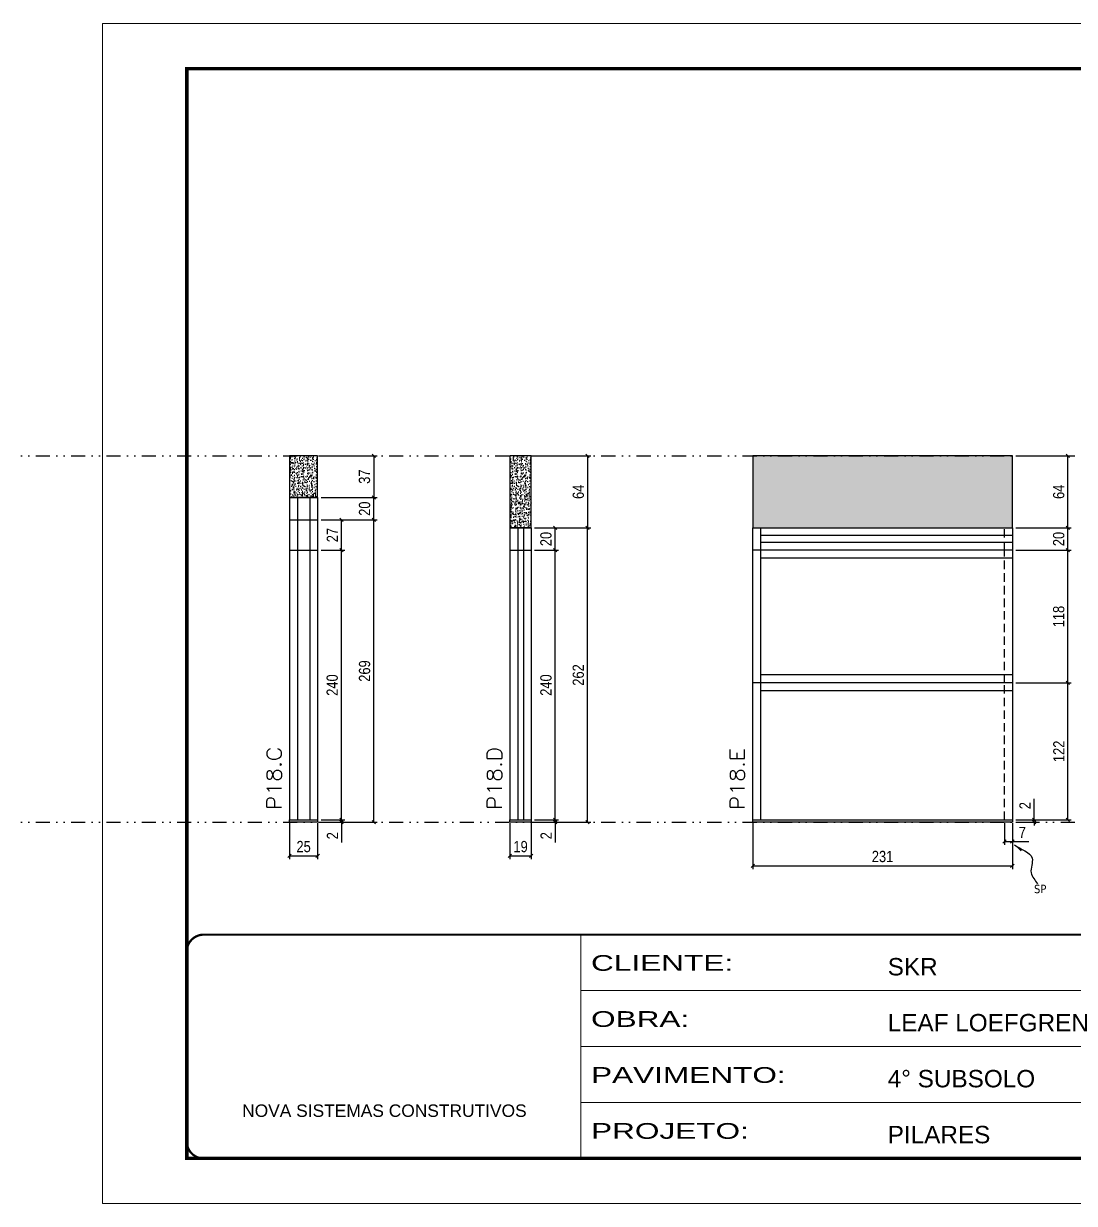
# Model space of a CAD drawing. Header units: millimetres. Extents: x 13777 to 27878, y -21631 to 6985.
# Drawn here: x 17540 to 18475, y -2105 to -1055 of the extents above; entities that cross this region are included whole.
import ezdxf

# ---------------------------------------------------------------- set-up
doc = ezdxf.new("R2010")
doc.units = ezdxf.units.MM
for name, pattern in [('CONTINUO', [0]), ('DASHED', [0.75, 0.5, -0.25]), ('DIVIDE2', [0.625, 0.25, -0.125, 0, -0.125, 0, -0.125]), ('HIDDEN', [0.375, 0.25, -0.125])]:
    doc.linetypes.add(name, pattern=pattern)
for name, color, linetype in [('COTA', 241, 'Continuous'), ('Nível', 160, 'Continuous'), ('Painéis', 200, 'Continuous'), ('SARR_2.2x7', 40, 'Continuous'), ('Sarrafo de Pressão', 42, 'HIDDEN'), ('texto', 7, 'Continuous')]:
    doc.layers.add(name, color=color, linetype=linetype)
for name, color, linetype, lineweight in [('Folhas', 255, 'Continuous', 9), ('SARRAFO DE PRESSAO', 251, 'DASHED', 9), ('Texto Seção', 7, 'Continuous', 15)]:
    doc.layers.add(name, color=color, linetype=linetype, lineweight=lineweight)
doc.styles.add('ARIAL', font='arial.ttf')
doc.styles.add('COTA TECNICA', font='techl___.ttf', dxfattribs={"height": 10})
doc.styles.add('COTA TECNICA-50', font='techl___.ttf', dxfattribs={"height": 10})
doc.styles.add('REGUA-120', font='ROMANS.shx', dxfattribs={"height": 15})
doc.styles.get("Standard").update_dxf_attribs({"font": 'arial.ttf'})
doc.styles.add('Tecnologia', font='')
doc.styles.get('Tecnologia').set_extended_font_data('Forgotten Futurist')
doc.dimstyles.new('COTA PAINEL-50', dxfattribs={"dimtxt": 10, "dimasz": 3, "dimexe": 3, "dimexo": 3, "dimgap": 3, "dimtad": 1, "dimdec": 1, "dimzin": 12, "dimdsep": 46, "dimtxsty": 'COTA TECNICA-50', "dimblk1": 'OBLIQUE', "dimblk2": 'OBLIQUE', "dimsah": 1, "dimcen": 0.9, "dimclrd": 4, "dimclre": 4, "dimclrt": 240, "dimadec": 1, "dimazin": 3, "dimtfac": 1, "dimtdec": 1, "dimtmove": 0, "dimatfit": 3, "dimfxl": 1, "dimtolj": 1, "dimtzin": 12, "dimarcsym": 0})
doc.dimstyles.new('PAINEL', dxfattribs={"dimtxt": 10, "dimasz": 3, "dimexe": 3, "dimexo": 3, "dimgap": 3, "dimtad": 1, "dimdec": 1, "dimzin": 12, "dimdsep": 46, "dimtxsty": 'COTA TECNICA', "dimblk1": 'OBLIQUE', "dimblk2": 'OBLIQUE', "dimsah": 1, "dimcen": 0.9, "dimclrd": 4, "dimclre": 4, "dimclrt": 240, "dimadec": 1, "dimazin": 3, "dimtfac": 1, "dimtdec": 1, "dimtmove": 0, "dimatfit": 3, "dimfxl": 1, "dimtolj": 1, "dimtzin": 12, "dimarcsym": 0})
doc.dimstyles.get("Standard").update_dxf_attribs({"dimtxt": 0.18, "dimasz": 0.18, "dimexe": 0.18, "dimexo": 0.0625, "dimgap": 0.09, "dimtad": 0, "dimtih": 1, "dimtoh": 1, "dimdec": 4, "dimzin": 0, "dimdsep": 46, "dimtxsty": 'Standard', "dimcen": 0.09, "dimadec": 0, "dimazin": 0, "dimtfac": 1, "dimtdec": 4, "dimtofl": 0, "dimtmove": 0, "dimatfit": 3, "dimfxl": 1, "dimtolj": 1, "dimtzin": 0, "dimarcsym": 0})

# ---------------------------------------------------------------- blocks, each defined once
blk = doc.blocks.new('9999999999')
at = {"color": 30, "linetype": 'CONTINUO'}
for p, q in [((98564.6, 34230.2), (98564.6, 34429.4)), ((98564.6, 34379.6), (99584, 34379.6)), ((98564.6, 34329.8), (99488, 34329.8)), ((99584, 34329.8), (99488, 34329.8)), ((99488, 34329.8), (99488, 34230.2)), ((98564.6, 34280), (99488, 34280))]:
    blk.add_line(p, q, dxfattribs=at)
at = {"color": 30, "linetype": 'CONTINUO', "const_width": 2}
blk.add_lwpolyline([(99584, 34230.2), (99584, 34414.4, 0.414214), (99569, 34429.4), (98229, 34429.4, 0.414214), (98214, 34414.4), (98214, 34245.2, 0.414214), (98229, 34230.2), (99584, 34230.2)], format="xyb", dxfattribs=at)
at = {"layer": 'Folhas'}
blk.add_lwpolyline([(98139, 34190.2), (99624, 34190.2), (99624, 35240.2), (98139, 35240.2)], close=True, dxfattribs=at)
at = {"layer": 'Folhas', "color": 30, "const_width": 3}
blk.add_lwpolyline([(98214, 34230.2), (99584, 34230.2), (99584, 35200.2), (98214, 35200.2)], close=True, dxfattribs=at)
at = {"color": 7, "linetype": 'Continuous', "ltscale": 5, "style": 'ARIAL'}
for s, height, p in [('SKR', 15.48, (98837.7, 34393.1)), ('LEAF LOEFGREN', 15.483, (98837.7, 34343.3)), ('4° SUBSOLO', 15.48, (98837.7, 34293.5)), ('NOVA SISTEMAS CONSTRUTIVOS', 11.059, (98263.2, 34267.2)), ('PILARES', 15.48, (98837.7, 34243.7))]:
    blk.add_text(s, height=height, dxfattribs=at).set_placement(p)
at = {"layer": 'Folhas', "color": 7, "style": 'Tecnologia', "width": 1.5}
for s, p in [('CLIENTE:', (98573.7, 34397.2)), ('OBRA:', (98573.7, 34347.3)), ('PAVIMENTO:', (98573.7, 34297.5)), ('PROJETO:', (98573.7, 34247.7))]:
    blk.add_text(s, height=14, dxfattribs=at).set_placement(p)
blk = doc.blocks.new('_Oblique')
at = {"color": 0, "linetype": 'ByBlock', "lineweight": -2}
blk.add_line((-0.5, -0.5), (0.5, 0.5), dxfattribs=at)
blk = doc.blocks.new('*D797')
at = {"layer": 'COTA', "color": 4, "lineweight": -2, "transparency": 16777216}
for p, q in [((17776.9, -1767), (17776.9, -1798.9)), ((17801.9, -1767), (17801.9, -1798.9)), ((17776.9, -1795.9), (17801.9, -1795.9))]:
    blk.add_line(p, q, dxfattribs=at)
at = {"layer": 'Defpoints', "color": 0, "transparency": 16777216}
for p in [(17776.9, -1764), (17801.9, -1764), (17801.9, -1795.9)]:
    blk.add_point(p, dxfattribs=at)
at = {"layer": 'COTA', "color": 4, "lineweight": -2, "transparency": 16777216, "xscale": 3, "yscale": 3, "zscale": 3, "rotation": 180}
blk.add_blockref('_Oblique', (17776.9, -1795.9), dxfattribs=at)
at = {"layer": 'COTA', "color": 4, "lineweight": -2, "transparency": 16777216, "xscale": 3, "yscale": 3, "zscale": 3}
blk.add_blockref('_Oblique', (17801.9, -1795.9), dxfattribs=at)
at = {"layer": 'COTA', "color": 240, "transparency": 16777216, "insert": (17789.4, -1787.8), "char_height": 10, "attachment_point": 5, "style": 'COTA TECNICA'}
blk.add_mtext('\\A1;25', dxfattribs=at)
blk = doc.blocks.new('*D798')
at = {"layer": 'COTA', "color": 4, "lineweight": -2, "transparency": 16777216}
for p, q in [((17823.1, -1764), (17823.1, -1761)), ((17804.9, -1764), (17826.1, -1764)), ((17804.9, -1766), (17826.1, -1766)), ((17823.1, -1764), (17823.1, -1766)), ((17823.1, -1766), (17823.1, -1784.1))]:
    blk.add_line(p, q, dxfattribs=at)
at = {"layer": 'Defpoints', "color": 0, "transparency": 16777216}
for p in [(17801.9, -1764), (17801.9, -1766), (17823.1, -1764)]:
    blk.add_point(p, dxfattribs=at)
at = {"layer": 'COTA', "color": 4, "lineweight": -2, "transparency": 16777216, "xscale": 3, "yscale": 3, "zscale": 3}
for p, rotation in [((17823.1, -1764), 270), ((17823.1, -1766), 90)]:
    blk.add_blockref('_Oblique', p, dxfattribs=dict(at, rotation=rotation))
at = {"layer": 'COTA', "color": 240, "transparency": 16777216, "insert": (17815.1, -1778.1), "char_height": 10, "attachment_point": 5, "rotation": 90, "style": 'COTA TECNICA-50'}
blk.add_mtext('\\A1;2', dxfattribs=at)
blk = doc.blocks.new('*D800')
at = {"layer": 'COTA', "color": 4, "linetype": 'ByBlock', "lineweight": -2, "transparency": 16777216}
for p, q in [((17804.9, -1440), (17854.8, -1440)), ((17851.8, -1440), (17851.8, -1477)), ((17804.9, -1477), (17854.8, -1477))]:
    blk.add_line(p, q, dxfattribs=at)
at = {"layer": 'Defpoints', "color": 0, "linetype": 'ByBlock', "transparency": 16777216}
for p in [(17801.9, -1440), (17801.9, -1477), (17851.8, -1477)]:
    blk.add_point(p, dxfattribs=at)
at = {"layer": 'COTA', "color": 4, "linetype": 'ByBlock', "lineweight": -2, "transparency": 16777216, "xscale": 3, "yscale": 3, "zscale": 3}
for p, rotation in [((17851.8, -1440), 90), ((17851.8, -1477), 270)]:
    blk.add_blockref('_Oblique', p, dxfattribs=dict(at, rotation=rotation))
at = {"layer": 'COTA', "color": 240, "linetype": 'ByBlock', "transparency": 16777216, "insert": (17843.6, -1458.5), "char_height": 10, "attachment_point": 5, "rotation": 90, "style": 'COTA TECNICA'}
blk.add_mtext('\\A1;37', dxfattribs=at)
blk = doc.blocks.new('*D799')
at = {"layer": 'COTA', "color": 4, "lineweight": -2, "transparency": 16777216}
for p, q in [((17804.9, -1497), (17854.8, -1497)), ((17851.8, -1766), (17851.8, -1497)), ((17804.9, -1766), (17854.8, -1766))]:
    blk.add_line(p, q, dxfattribs=at)
at = {"layer": 'Defpoints', "color": 0, "transparency": 16777216}
for p in [(17801.9, -1497), (17851.8, -1497), (17801.9, -1766)]:
    blk.add_point(p, dxfattribs=at)
at = {"layer": 'COTA', "color": 4, "lineweight": -2, "transparency": 16777216, "xscale": 3, "yscale": 3, "zscale": 3}
for p, rotation in [((17851.8, -1497), 90), ((17851.8, -1766), 270)]:
    blk.add_blockref('_Oblique', p, dxfattribs=dict(at, rotation=rotation))
at = {"layer": 'COTA', "color": 240, "transparency": 16777216, "insert": (17843.7, -1631.5), "char_height": 10, "attachment_point": 5, "rotation": 90, "style": 'COTA TECNICA-50'}
blk.add_mtext('\\A1;269', dxfattribs=at)
blk = doc.blocks.new('*D812')
at = {"layer": 'COTA', "color": 4, "lineweight": -2, "transparency": 16777216}
for p, q in [((18189.1, -1767), (18189.1, -1807.8)), ((18420.1, -1767), (18420.1, -1807.8)), ((18189.1, -1804.8), (18420.1, -1804.8))]:
    blk.add_line(p, q, dxfattribs=at)
at = {"layer": 'Defpoints', "color": 0, "transparency": 16777216}
for p in [(18189.1, -1764), (18420.1, -1764), (18420.1, -1804.8)]:
    blk.add_point(p, dxfattribs=at)
at = {"layer": 'COTA', "color": 4, "lineweight": -2, "transparency": 16777216, "xscale": 3, "yscale": 3, "zscale": 3, "rotation": 180}
blk.add_blockref('_Oblique', (18189.1, -1804.8), dxfattribs=at)
at = {"layer": 'COTA', "color": 4, "lineweight": -2, "transparency": 16777216, "xscale": 3, "yscale": 3, "zscale": 3}
blk.add_blockref('_Oblique', (18420.1, -1804.8), dxfattribs=at)
at = {"layer": 'COTA', "color": 240, "transparency": 16777216, "insert": (18304.6, -1796.6), "char_height": 10, "attachment_point": 5, "style": 'COTA TECNICA'}
blk.add_mtext('\\A1;231', dxfattribs=at)
blk = doc.blocks.new('*D813')
at = {"layer": 'COTA', "color": 4, "lineweight": -2, "transparency": 16777216}
for p, q in [((18413.1, -1767), (18413.1, -1786.3)), ((18420.1, -1769), (18420.1, -1786.3)), ((18413.1, -1783.3), (18420.1, -1783.3)), ((18420.1, -1783.3), (18434.9, -1783.3))]:
    blk.add_line(p, q, dxfattribs=at)
at = {"layer": 'Defpoints', "color": 0, "transparency": 16777216}
for p in [(18413.1, -1764), (18420.1, -1766), (18420.1, -1783.3)]:
    blk.add_point(p, dxfattribs=at)
at = {"layer": 'COTA', "color": 4, "lineweight": -2, "transparency": 16777216, "xscale": 3, "yscale": 3, "zscale": 3, "rotation": 180}
blk.add_blockref('_Oblique', (18413.1, -1783.3), dxfattribs=at)
at = {"layer": 'COTA', "color": 4, "lineweight": -2, "transparency": 16777216, "xscale": 3, "yscale": 3, "zscale": 3}
blk.add_blockref('_Oblique', (18420.1, -1783.3), dxfattribs=at)
at = {"layer": 'COTA', "color": 240, "transparency": 16777216, "insert": (18429, -1775.2), "char_height": 10, "attachment_point": 5, "style": 'COTA TECNICA-50'}
blk.add_mtext('\\A1;7', dxfattribs=at)
blk = doc.blocks.new('*D814')
at = {"layer": 'COTA', "color": 4, "lineweight": -2, "transparency": 16777216}
for p, q in [((18439.4, -1764), (18439.4, -1745.2)), ((18423.1, -1764), (18442.4, -1764)), ((18423.1, -1766), (18442.4, -1766)), ((18439.4, -1766), (18439.4, -1764)), ((18439.4, -1766), (18439.4, -1769))]:
    blk.add_line(p, q, dxfattribs=at)
at = {"layer": 'Defpoints', "color": 0, "transparency": 16777216}
for p in [(18420.1, -1764), (18420.1, -1766), (18439.4, -1766)]:
    blk.add_point(p, dxfattribs=at)
at = {"layer": 'COTA', "color": 4, "lineweight": -2, "transparency": 16777216, "xscale": 3, "yscale": 3, "zscale": 3}
for p, rotation in [((18439.4, -1764), 270), ((18439.4, -1766), 90)]:
    blk.add_blockref('_Oblique', p, dxfattribs=dict(at, rotation=rotation))
at = {"layer": 'COTA', "color": 240, "transparency": 16777216, "insert": (18431.4, -1751.3), "char_height": 10, "attachment_point": 5, "rotation": 90, "style": 'COTA TECNICA-50'}
blk.add_mtext('\\A1;2', dxfattribs=at)
blk = doc.blocks.new('*D815')
at = {"layer": 'COTA', "color": 4, "lineweight": -2, "transparency": 16777216}
for p, q in [((18423.1, -1524), (18472.5, -1524)), ((18469.5, -1642), (18469.5, -1524)), ((18423.1, -1642), (18472.5, -1642))]:
    blk.add_line(p, q, dxfattribs=at)
at = {"layer": 'Defpoints', "color": 0, "transparency": 16777216}
for p in [(18420.1, -1524), (18469.5, -1524), (18420.1, -1642)]:
    blk.add_point(p, dxfattribs=at)
at = {"layer": 'COTA', "color": 4, "lineweight": -2, "transparency": 16777216, "xscale": 3, "yscale": 3, "zscale": 3}
for p, rotation in [((18469.5, -1524), 90), ((18469.5, -1642), 270)]:
    blk.add_blockref('_Oblique', p, dxfattribs=dict(at, rotation=rotation))
at = {"layer": 'COTA', "color": 240, "transparency": 16777216, "insert": (18461.4, -1583), "char_height": 10, "attachment_point": 5, "rotation": 90, "style": 'COTA TECNICA-50'}
blk.add_mtext('\\A1;118', dxfattribs=at)
blk = doc.blocks.new('*D816')
at = {"layer": 'COTA', "color": 4, "lineweight": -2, "transparency": 16777216}
for p, q in [((18423.1, -1642), (18472.5, -1642)), ((18469.5, -1764), (18469.5, -1642)), ((18423.1, -1764), (18472.5, -1764))]:
    blk.add_line(p, q, dxfattribs=at)
at = {"layer": 'Defpoints', "color": 0, "transparency": 16777216}
for p in [(18420.1, -1642), (18469.5, -1642), (18420.1, -1764)]:
    blk.add_point(p, dxfattribs=at)
at = {"layer": 'COTA', "color": 4, "lineweight": -2, "transparency": 16777216, "xscale": 3, "yscale": 3, "zscale": 3}
for p, rotation in [((18469.5, -1642), 90), ((18469.5, -1764), 270)]:
    blk.add_blockref('_Oblique', p, dxfattribs=dict(at, rotation=rotation))
at = {"layer": 'COTA', "color": 240, "transparency": 16777216, "insert": (18461.5, -1703), "char_height": 10, "attachment_point": 5, "rotation": 90, "style": 'COTA TECNICA'}
blk.add_mtext('\\A1;122', dxfattribs=at)
blk = doc.blocks.new('*D817')
at = {"layer": 'COTA', "color": 4, "lineweight": -2, "transparency": 16777216}
for p, q in [((18423.1, -1504), (18472.5, -1504)), ((18469.5, -1524), (18469.5, -1504)), ((18423.1, -1524), (18472.5, -1524))]:
    blk.add_line(p, q, dxfattribs=at)
at = {"layer": 'Defpoints', "color": 0, "transparency": 16777216}
for p in [(18420.1, -1504), (18469.5, -1504), (18420.1, -1524)]:
    blk.add_point(p, dxfattribs=at)
at = {"layer": 'COTA', "color": 4, "lineweight": -2, "transparency": 16777216, "xscale": 3, "yscale": 3, "zscale": 3}
for p, rotation in [((18469.5, -1504), 90), ((18469.5, -1524), 270)]:
    blk.add_blockref('_Oblique', p, dxfattribs=dict(at, rotation=rotation))
at = {"layer": 'COTA', "color": 240, "transparency": 16777216, "insert": (18461.4, -1514), "char_height": 10, "attachment_point": 5, "rotation": 90, "style": 'COTA TECNICA'}
blk.add_mtext('\\A1;20', dxfattribs=at)
blk = doc.blocks.new('*D818')
at = {"layer": 'COTA', "color": 4, "lineweight": -2, "transparency": 16777216}
for p, q in [((18423.1, -1440), (18472.5, -1440)), ((18469.5, -1504), (18469.5, -1440)), ((18423.1, -1504), (18472.5, -1504))]:
    blk.add_line(p, q, dxfattribs=at)
at = {"layer": 'Defpoints', "color": 0, "transparency": 16777216}
for p in [(18420.1, -1440), (18469.5, -1440), (18420.1, -1504)]:
    blk.add_point(p, dxfattribs=at)
at = {"layer": 'COTA', "color": 4, "lineweight": -2, "transparency": 16777216, "xscale": 3, "yscale": 3, "zscale": 3}
for p, rotation in [((18469.5, -1440), 90), ((18469.5, -1504), 270)]:
    blk.add_blockref('_Oblique', p, dxfattribs=dict(at, rotation=rotation))
at = {"layer": 'COTA', "color": 240, "transparency": 16777216, "insert": (18461.4, -1472), "char_height": 10, "attachment_point": 5, "rotation": 90, "style": 'COTA TECNICA'}
blk.add_mtext('\\A1;64', dxfattribs=at)
blk = doc.blocks.new('*D884')
at = {"layer": 'COTA', "color": 4, "lineweight": -2, "transparency": 16777216}
for p, q in [((17973, -1767), (17973, -1798.9)), ((17992, -1767), (17992, -1798.9)), ((17973, -1795.9), (17992, -1795.9))]:
    blk.add_line(p, q, dxfattribs=at)
at = {"layer": 'Defpoints', "color": 0, "transparency": 16777216}
for p in [(17973, -1764), (17992, -1764), (17992, -1795.9)]:
    blk.add_point(p, dxfattribs=at)
at = {"layer": 'COTA', "color": 4, "lineweight": -2, "transparency": 16777216, "xscale": 3, "yscale": 3, "zscale": 3, "rotation": 180}
blk.add_blockref('_Oblique', (17973, -1795.9), dxfattribs=at)
at = {"layer": 'COTA', "color": 4, "lineweight": -2, "transparency": 16777216, "xscale": 3, "yscale": 3, "zscale": 3}
blk.add_blockref('_Oblique', (17992, -1795.9), dxfattribs=at)
at = {"layer": 'COTA', "color": 240, "transparency": 16777216, "insert": (17982.5, -1787.8), "char_height": 10, "attachment_point": 5, "style": 'COTA TECNICA'}
blk.add_mtext('\\A1;19', dxfattribs=at)
blk = doc.blocks.new('*D885')
at = {"layer": 'COTA', "color": 4, "lineweight": -2, "transparency": 16777216}
for p, q in [((18013.2, -1764), (18013.2, -1761)), ((17995, -1764), (18016.2, -1764)), ((17995, -1766), (18016.2, -1766)), ((18013.2, -1764), (18013.2, -1766)), ((18013.2, -1766), (18013.2, -1784.1))]:
    blk.add_line(p, q, dxfattribs=at)
at = {"layer": 'Defpoints', "color": 0, "transparency": 16777216}
for p in [(17992, -1764), (17992, -1766), (18013.2, -1764)]:
    blk.add_point(p, dxfattribs=at)
at = {"layer": 'COTA', "color": 4, "lineweight": -2, "transparency": 16777216, "xscale": 3, "yscale": 3, "zscale": 3}
for p, rotation in [((18013.2, -1764), 270), ((18013.2, -1766), 90)]:
    blk.add_blockref('_Oblique', p, dxfattribs=dict(at, rotation=rotation))
at = {"layer": 'COTA', "color": 240, "transparency": 16777216, "insert": (18005.2, -1778.1), "char_height": 10, "attachment_point": 5, "rotation": 90, "style": 'COTA TECNICA-50'}
blk.add_mtext('\\A1;2', dxfattribs=at)
blk = doc.blocks.new('*D886')
at = {"layer": 'COTA', "color": 4, "linetype": 'ByBlock', "lineweight": -2, "transparency": 16777216}
for p, q in [((17995, -1440), (18045, -1440)), ((18042, -1440), (18042, -1504)), ((17995, -1504), (18045, -1504))]:
    blk.add_line(p, q, dxfattribs=at)
at = {"layer": 'Defpoints', "color": 0, "linetype": 'ByBlock', "transparency": 16777216}
for p in [(17992, -1440), (17992, -1504), (18042, -1504)]:
    blk.add_point(p, dxfattribs=at)
at = {"layer": 'COTA', "color": 4, "linetype": 'ByBlock', "lineweight": -2, "transparency": 16777216, "xscale": 3, "yscale": 3, "zscale": 3}
for p, rotation in [((18042, -1440), 90), ((18042, -1504), 270)]:
    blk.add_blockref('_Oblique', p, dxfattribs=dict(at, rotation=rotation))
at = {"layer": 'COTA', "color": 240, "linetype": 'ByBlock', "transparency": 16777216, "insert": (18033.9, -1472), "char_height": 10, "attachment_point": 5, "rotation": 90, "style": 'COTA TECNICA'}
blk.add_mtext('\\A1;64', dxfattribs=at)
blk = doc.blocks.new('*D2043')
at = {"layer": 'COTA', "color": 4, "lineweight": -2, "transparency": 16777216}
for p, q in [((17804.9, -1524), (17826.1, -1524)), ((17823.1, -1764), (17823.1, -1524)), ((17804.9, -1764), (17826.1, -1764))]:
    blk.add_line(p, q, dxfattribs=at)
at = {"layer": 'Defpoints', "color": 0, "transparency": 16777216}
for p in [(17801.9, -1524), (17823.1, -1524), (17801.9, -1764)]:
    blk.add_point(p, dxfattribs=at)
at = {"layer": 'COTA', "color": 4, "lineweight": -2, "transparency": 16777216, "xscale": 3, "yscale": 3, "zscale": 3}
for p, rotation in [((17823.1, -1524), 90), ((17823.1, -1764), 270)]:
    blk.add_blockref('_Oblique', p, dxfattribs=dict(at, rotation=rotation))
at = {"layer": 'COTA', "color": 240, "transparency": 16777216, "insert": (17814.9, -1644), "char_height": 10, "attachment_point": 5, "rotation": 90, "style": 'COTA TECNICA'}
blk.add_mtext('\\A1;240', dxfattribs=at)
blk = doc.blocks.new('*D2044')
at = {"layer": 'COTA', "color": 4, "lineweight": -2, "transparency": 16777216}
for p, q in [((17995, -1504), (18045, -1504)), ((18042, -1766), (18042, -1504)), ((17995, -1766), (18045, -1766))]:
    blk.add_line(p, q, dxfattribs=at)
at = {"layer": 'Defpoints', "color": 0, "transparency": 16777216}
for p in [(17992, -1504), (18042, -1504), (17992, -1766)]:
    blk.add_point(p, dxfattribs=at)
at = {"layer": 'COTA', "color": 4, "lineweight": -2, "transparency": 16777216, "xscale": 3, "yscale": 3, "zscale": 3}
for p, rotation in [((18042, -1504), 90), ((18042, -1766), 270)]:
    blk.add_blockref('_Oblique', p, dxfattribs=dict(at, rotation=rotation))
at = {"layer": 'COTA', "color": 240, "transparency": 16777216, "insert": (18033.9, -1635), "char_height": 10, "attachment_point": 5, "rotation": 90, "style": 'COTA TECNICA-50'}
blk.add_mtext('\\A1;262', dxfattribs=at)
blk = doc.blocks.new('*D2045')
at = {"layer": 'COTA', "color": 4, "lineweight": -2, "transparency": 16777216}
for p, q in [((17995, -1504), (18016.2, -1504)), ((18013.2, -1524), (18013.2, -1504)), ((17995, -1524), (18016.2, -1524))]:
    blk.add_line(p, q, dxfattribs=at)
at = {"layer": 'Defpoints', "color": 0, "transparency": 16777216}
for p in [(17992, -1504), (18013.2, -1504), (17992, -1524)]:
    blk.add_point(p, dxfattribs=at)
at = {"layer": 'COTA', "color": 4, "lineweight": -2, "transparency": 16777216, "xscale": 3, "yscale": 3, "zscale": 3}
for p, rotation in [((18013.2, -1504), 90), ((18013.2, -1524), 270)]:
    blk.add_blockref('_Oblique', p, dxfattribs=dict(at, rotation=rotation))
at = {"layer": 'COTA', "color": 240, "transparency": 16777216, "insert": (18005.1, -1514), "char_height": 10, "attachment_point": 5, "rotation": 90, "style": 'COTA TECNICA'}
blk.add_mtext('\\A1;20', dxfattribs=at)
blk = doc.blocks.new('*D2046')
at = {"layer": 'COTA', "color": 4, "lineweight": -2, "transparency": 16777216}
for p, q in [((17995, -1524), (18016.2, -1524)), ((18013.2, -1764), (18013.2, -1524)), ((17995, -1764), (18016.2, -1764))]:
    blk.add_line(p, q, dxfattribs=at)
at = {"layer": 'Defpoints', "color": 0, "transparency": 16777216}
for p in [(17992, -1524), (18013.2, -1524), (17992, -1764)]:
    blk.add_point(p, dxfattribs=at)
at = {"layer": 'COTA', "color": 4, "lineweight": -2, "transparency": 16777216, "xscale": 3, "yscale": 3, "zscale": 3}
for p, rotation in [((18013.2, -1524), 90), ((18013.2, -1764), 270)]:
    blk.add_blockref('_Oblique', p, dxfattribs=dict(at, rotation=rotation))
at = {"layer": 'COTA', "color": 240, "transparency": 16777216, "insert": (18005.1, -1644), "char_height": 10, "attachment_point": 5, "rotation": 90, "style": 'COTA TECNICA'}
blk.add_mtext('\\A1;240', dxfattribs=at)
blk = doc.blocks.new('*D3354')
at = {"layer": 'COTA', "color": 4, "lineweight": -2, "transparency": 16777216}
for p, q in [((17804.9, -1497), (17826.1, -1497)), ((17823.1, -1524), (17823.1, -1497)), ((17804.9, -1524), (17826.1, -1524))]:
    blk.add_line(p, q, dxfattribs=at)
at = {"layer": 'Defpoints', "color": 0, "transparency": 16777216}
for p in [(17801.9, -1497), (17823.1, -1497), (17801.9, -1524)]:
    blk.add_point(p, dxfattribs=at)
at = {"layer": 'COTA', "color": 4, "lineweight": -2, "transparency": 16777216, "xscale": 3, "yscale": 3, "zscale": 3}
for p, rotation in [((17823.1, -1497), 90), ((17823.1, -1524), 270)]:
    blk.add_blockref('_Oblique', p, dxfattribs=dict(at, rotation=rotation))
at = {"layer": 'COTA', "color": 240, "transparency": 16777216, "insert": (17815, -1510.5), "char_height": 10, "attachment_point": 5, "rotation": 90, "style": 'COTA TECNICA'}
blk.add_mtext('\\A1;27', dxfattribs=at)
blk = doc.blocks.new('*D3355')
at = {"layer": 'COTA', "color": 4, "lineweight": -2, "transparency": 16777216}
for p, q in [((17804.9, -1477), (17854.8, -1477)), ((17851.8, -1497), (17851.8, -1477)), ((17804.9, -1497), (17854.8, -1497))]:
    blk.add_line(p, q, dxfattribs=at)
at = {"layer": 'Defpoints', "color": 0, "transparency": 16777216}
for p in [(17801.9, -1477), (17851.8, -1477), (17801.9, -1497)]:
    blk.add_point(p, dxfattribs=at)
at = {"layer": 'COTA', "color": 4, "lineweight": -2, "transparency": 16777216, "xscale": 3, "yscale": 3, "zscale": 3}
for p, rotation in [((17851.8, -1477), 90), ((17851.8, -1497), 270)]:
    blk.add_blockref('_Oblique', p, dxfattribs=dict(at, rotation=rotation))
at = {"layer": 'COTA', "color": 240, "transparency": 16777216, "insert": (17843.7, -1487), "char_height": 10, "attachment_point": 5, "rotation": 90, "style": 'COTA TECNICA'}
blk.add_mtext('\\A1;20', dxfattribs=at)

msp = doc.modelspace()

# ---------------------------------------------------------------- hatches: boundary and pattern name
at = {"layer": 'COTA'}
h = msp.add_hatch(dxfattribs=at)
h.set_pattern_fill('AR-CONC', color=256, scale=0.03)
h.set_pattern_definition([(50, (2099.993, -5752.8755), (5.4655401, -0.4781726), [0.5715, -6.2865]), (355, (2099.993, -5752.8755), (-1.0573026, 5.7317054), [0.4572, -5.0292175]), (100.451445, (2100.4483, -5752.9154), (4.4082374, 5.2535326), [0.4857003, -5.3427073]), (46.1842, (2099.993, -5751.3515), (8.1323712, -1.2612698), [0.85725, -9.42975]), (96.63556, (2100.6706, -5751.457), (7.122124, 7.4227837), [0.7285507, -8.0140682]), (351.18415, (2099.993, -5751.3515), (7.122124, 7.4227837), [0.685799, -7.543792]), (21, (2100.755, -5751.7325), (4.5484317, -3.067956), [0.5715, -6.2865]), (326, (2100.755, -5751.7325), (1.8540609, 5.525639), [0.4572, -5.0292]), (71.451445, (2101.134, -5751.988), (6.4024926, 2.457683), [0.4857003, -5.3426981]), (37.5, (2099.9929, -5752.8755), (0.0926581, 2.53665117), [0, -4.96824, 0, -5.1054, 0, -5.04825]), (7.5, (2099.993, -5752.8755), (2.00458988, 3.00541724), [0, -2.91084, 0, -4.85394, 0, -1.92405]), (327.5, (2098.2936, -5752.8755), (4.06771786, -0.17186232), [0, -1.905, 0, -5.9436, 0, -7.8867]), (317.5, (2097.5316, -5752.8755), (4.44387544, 0.7627947), [0, -2.4765, 0, -3.94716, 0, -5.6007])])
h.paths.add_polyline_path([(17801.86, -1440.02), (17776.86, -1440.02), (17776.86, -1477.02), (17801.86, -1477.02)])
h = msp.add_hatch(dxfattribs=at)
h.set_pattern_fill('AR-CONC', color=256, scale=0.03)
h.set_pattern_definition([(50, (2290.1687, -5752.8755), (5.4655401, -0.4781726), [0.5715, -6.2865]), (355, (2290.1687, -5752.8755), (-1.0573026, 5.7317054), [0.4572, -5.0292175]), (100.451445, (2290.624, -5752.9154), (4.4082374, 5.2535326), [0.4857003, -5.3427073]), (46.1842, (2290.169, -5751.3515), (8.1323712, -1.2612698), [0.85725, -9.42975]), (96.63556, (2290.846, -5751.457), (7.122124, 7.4227837), [0.7285507, -8.0140682]), (351.18415, (2290.169, -5751.3515), (7.122124, 7.4227837), [0.685799, -7.543792]), (21, (2290.9307, -5751.7325), (4.5484317, -3.067956), [0.5715, -6.2865]), (326, (2290.9307, -5751.7325), (1.8540609, 5.525639), [0.4572, -5.0292]), (71.451445, (2291.3097, -5751.988), (6.4024926, 2.457683), [0.4857003, -5.3426981]), (37.5, (2290.1687, -5752.8755), (0.0926581, 2.53665117), [0, -4.96824, 0, -5.1054, 0, -5.04825]), (7.5, (2290.1687, -5752.8755), (2.00458988, 3.00541724), [0, -2.91084, 0, -4.85394, 0, -1.92405]), (327.5, (2288.4694, -5752.8755), (4.06771786, -0.17186232), [0, -1.905, 0, -5.9436, 0, -7.8867]), (317.5, (2287.7074, -5752.8755), (4.44387544, 0.7627947), [0, -2.4765, 0, -3.94716, 0, -5.6007])])
h.paths.add_polyline_path([(17992.03, -1440.02), (17973.03, -1440.02), (17973.03, -1504.04), (17992.03, -1504.04)])
h = msp.add_hatch(dxfattribs=at)
h.set_pattern_fill('AR-CONC', color=256, scale=0.03)
h.set_pattern_definition([(50, (-486.6625, -10), (5.4655401, -0.4781726), [0.5715, -6.2865]), (355, (-486.6625, -10), (-1.0573026, 5.7317054), [0.4572, -5.0292175]), (100.451445, (-486.207, -10.04), (4.4082374, 5.2535326), [0.4857003, -5.3427073]), (46.1842, (-486.6625, -8.476), (8.1323712, -1.2612698), [0.85725, -9.42975]), (96.63556, (-485.985, -8.581), (7.122124, 7.4227837), [0.7285507, -8.0140682]), (351.18415, (-486.6625, -8.476), (7.122124, 7.4227837), [0.685799, -7.543792]), (21, (-485.9005, -8.857), (4.5484317, -3.0679559), [0.5715, -6.2865]), (326, (-485.9005, -8.857), (1.8540609, 5.525639), [0.4572, -5.0292]), (71.451445, (-485.5215, -9.1127), (6.4024926, 2.457683), [0.4857003, -5.3426981]), (37.5, (-486.6625, -10), (0.0926581, 2.53665117), [0, -4.96824, 0, -5.1054, 0, -5.04825]), (7.5, (-486.6625, -10), (2.00458988, 3.00541724), [0, -2.91084, 0, -4.85394, 0, -1.92405]), (327.5, (-488.3618, -10), (4.06771786, -0.17186232), [0, -1.905, 0, -5.9436, 0, -7.8867]), (317.5, (-489.1238, -10), (4.44387544, 0.7627947), [0, -2.4765, 0, -3.94716, 0, -5.6007])])
h.paths.add_polyline_path([(18189.15, -1440.02), (18189.15, -1504.02), (18420.15, -1504.02), (18420.15, -1440.02)])

# ---------------------------------------------------------------- linework, layer by layer
at = {"layer": 'COTA', "linetype": 'ByBlock'}
for points in [[(17776.86, -1477.02), (17801.86, -1477.02), (17801.86, -1440.02), (17776.86, -1440.02)], [(17973.03, -1504.04), (17992.03, -1504.04), (17992.03, -1440.02), (17973.03, -1440.02)]]:
    msp.add_lwpolyline(points, close=True, dxfattribs=at)
at = {"layer": 'COTA'}
msp.add_lwpolyline([(18189.15, -1504.02), (18420.15, -1504.02), (18420.15, -1440.02), (18189.15, -1440.02)], close=True, dxfattribs=at)
at = {"layer": 'Nível', "color": 4, "linetype": 'DIVIDE2', "ltscale": 50}
for p, q in [((13777.11, -1440.02), (21531.15, -1440.02)), ((13777.11, -1766.02), (21531.15, -1766.02))]:
    msp.add_line(p, q, dxfattribs=at)
at = {"layer": 'Painéis'}
for p, q in [((17776.86, -1477.02), (17776.86, -1764.02)), ((17776.86, -1477.02), (17801.86, -1477.02)), ((17801.86, -1477.02), (17776.86, -1477.02)), ((17801.86, -1477.02), (17801.86, -1764.02)), ((17776.86, -1497.02), (17801.86, -1497.02)), ((17973.03, -1504.04), (17973.03, -1764.02)), ((17973.03, -1504.04), (17992.03, -1504.04)), ((17992.03, -1504.04), (17973.03, -1504.04)), ((17992.03, -1504.04), (17992.03, -1764.02)), ((18189.15, -1764.02), (18189.15, -1504.02)), ((18189.15, -1504.02), (18420.15, -1504.02)), ((18420.15, -1504.02), (18420.15, -1764.02)), ((17776.86, -1524.02), (17801.86, -1524.02)), ((17973.03, -1524.02), (17992.03, -1524.02)), ((18420.15, -1524.02), (18189.15, -1524.02)), ((18420.15, -1642.02), (18189.15, -1642.02)), ((17776.86, -1764.02), (17801.86, -1764.02)), ((17776.86, -1764.02), (17801.86, -1764.02)), ((17776.86, -1766.02), (17776.86, -1764.02)), ((17801.86, -1766.02), (17776.86, -1766.02)), ((17801.86, -1764.02), (17801.86, -1766.02)), ((17973.03, -1764.02), (17992.03, -1764.02)), ((17973.03, -1764.02), (17992.03, -1764.02)), ((17973.03, -1766.02), (17973.03, -1764.02)), ((17992.03, -1766.02), (17973.03, -1766.02)), ((17992.03, -1764.02), (17992.03, -1766.02))]:
    msp.add_line(p, q, dxfattribs=at)
msp.add_lwpolyline([(18189.15, -1764.02), (18420.15, -1764.02), (18420.15, -1766.02), (18189.15, -1766.02)], close=True, dxfattribs=at)
at = {"layer": 'SARR_2.2x7'}
for p, q in [((17783.86, -1477.02), (17783.86, -1497.02)), ((17794.86, -1477.02), (17794.86, -1497.02)), ((17783.86, -1497.02), (17783.86, -1764.02)), ((17794.86, -1497.02), (17794.86, -1764.02)), ((17980.03, -1504.04), (17980.03, -1764.02)), ((17985.03, -1504.04), (17985.03, -1764.02)), ((18196.15, -1524.02), (18196.15, -1504.02)), ((18420.15, -1511.02), (18196.15, -1511.02)), ((18420.15, -1517.02), (18196.15, -1517.02)), ((18196.15, -1642.02), (18196.15, -1524.02)), ((18420.15, -1531.02), (18196.15, -1531.02)), ((18420.15, -1635.02), (18196.15, -1635.02)), ((18196.15, -1764.02), (18196.15, -1642.02)), ((18420.15, -1649.02), (18196.15, -1649.02))]:
    msp.add_line(p, q, dxfattribs=at)
at = {"layer": 'Sarrafo de Pressão', "ltscale": 30}
for p, q in [((18413.15, -1524.02), (18413.15, -1504.02)), ((18413.15, -1642.02), (18413.15, -1524.02)), ((18413.15, -1764.02), (18413.15, -1642.02))]:
    msp.add_line(p, q, dxfattribs=at)

# ---------------------------------------------------------------- block references
at = {"layer": 'SARRAFO DE PRESSAO', "color": 6, "linetype": 'ByBlock'}
msp.add_blockref('9999999999', (-80528.51, -36295.5), dxfattribs=at)

# ---------------------------------------------------------------- texts
at = {"layer": 'texto', "color": 0, "insert": (18444.92, -1825.51), "char_height": 7.5, "attachment_point": 5}
msp.add_mtext('{\\fTahoma|b0|i0|c0|p34;\\C4;SP}', dxfattribs=at)
at = {"layer": 'Texto Seção', "style": 'REGUA-120', "width": 1.1}
for s, p in [('P18.C', (17769.61, -1755.25)), ('P18.D', (17965.78, -1755.25)), ('P18.E', (18181.9, -1755.25))]:
    msp.add_text(s, height=13, rotation=90, dxfattribs=at).set_placement(p)

# ---------------------------------------------------------------- dimensions: what is measured, and where the dimension line sits
at = {"layer": 'COTA', "linetype": 'ByBlock'}
for base, p1, p2, picture, middle in [((17851.85, -1477.02), (17801.86, -1440.02), (17801.86, -1477.02), '*D800', (17843.63, -1458.52)), ((18042.02, -1504.04), (17992.03, -1440.02), (17992.03, -1504.04), '*D886', (18033.92, -1472.03))]:
    dim = msp.add_linear_dim(base=base, p1=p1, p2=p2, angle=90, dimstyle='PAINEL', dxfattribs=at)
    dim.commit()
    dim.dimension.update_dxf_attribs({"geometry": picture, "text_midpoint": middle})
at = {"layer": 'COTA'}
dim = msp.add_linear_dim(base=(18469.51, -1440.02), p1=(18420.15, -1504.02), p2=(18420.15, -1440.02), angle=90, dimstyle='PAINEL', override={"dimtmove": 1}, dxfattribs=at)
dim.commit()
dim.dimension.update_dxf_attribs({"geometry": '*D818', "text_midpoint": (18461.41, -1472.02)})
for base, p1, p2, dimstyle, picture, middle in [((17851.85, -1477.02), (17801.86, -1497.02), (17801.86, -1477.02), 'PAINEL', '*D3355', (17851.85, -1487.02)), ((18013.23, -1504.04), (17992.03, -1524.02), (17992.03, -1504.04), 'PAINEL', '*D2045', (18013.23, -1514.03)), ((18469.51, -1504.02), (18420.15, -1524.02), (18420.15, -1504.02), 'PAINEL', '*D817', (18469.51, -1514.02)), ((18439.41, -1766.02), (18420.15, -1764.02), (18420.15, -1766.02), 'COTA PAINEL-50', '*D814', (18439.41, -1751.27)), ((17823.05, -1764.02), (17801.86, -1766.02), (17801.86, -1764.02), 'COTA PAINEL-50', '*D798', (17823.05, -1778.07)), ((18013.23, -1764.02), (17992.03, -1766.02), (17992.03, -1764.02), 'COTA PAINEL-50', '*D885', (18013.23, -1778.07))]:
    dim = msp.add_linear_dim(base=base, p1=p1, p2=p2, angle=90, dimstyle=dimstyle, dxfattribs=at)
    dim.commit()
    dim.dimension.update_dxf_attribs({"geometry": picture, "text_midpoint": middle, "dimtype": 160})
for base, p1, p2, dimstyle, picture, middle in [((17851.85, -1497.02), (17801.86, -1766.02), (17801.86, -1497.02), 'COTA PAINEL-50', '*D799', (17843.71, -1631.52)), ((17823.05, -1497.02), (17801.86, -1524.02), (17801.86, -1497.02), 'PAINEL', '*D3354', (17814.98, -1510.52)), ((18042.02, -1504.04), (17992.03, -1766.02), (17992.03, -1504.04), 'COTA PAINEL-50', '*D2044', (18033.92, -1635.03)), ((17823.05, -1524.02), (17801.86, -1764.02), (17801.86, -1524.02), 'PAINEL', '*D2043', (17814.95, -1644.02)), ((18013.23, -1524.02), (17992.03, -1764.02), (17992.03, -1524.02), 'PAINEL', '*D2046', (18005.12, -1644.02)), ((18469.51, -1524.02), (18420.15, -1642.02), (18420.15, -1524.02), 'COTA PAINEL-50', '*D815', (18461.42, -1583.02)), ((18469.51, -1642.02), (18420.15, -1764.02), (18420.15, -1642.02), 'PAINEL', '*D816', (18461.46, -1703.02))]:
    dim = msp.add_linear_dim(base=base, p1=p1, p2=p2, angle=90, dimstyle=dimstyle, dxfattribs=at)
    dim.commit()
    dim.dimension.update_dxf_attribs({"geometry": picture, "text_midpoint": middle})
for base, p1, p2, picture, middle in [((17801.86, -1795.91), (17776.86, -1764.02), (17801.86, -1764.02), '*D797', (17789.36, -1787.8)), ((17992.03, -1795.91), (17973.03, -1764.02), (17992.03, -1764.02), '*D884', (17982.53, -1787.82)), ((18420.15, -1804.84), (18189.15, -1764.02), (18420.15, -1764.02), '*D812', (18304.65, -1796.62))]:
    dim = msp.add_linear_dim(base=base, p1=p1, p2=p2, dimstyle='PAINEL', override={"dimarcsym": 2}, dxfattribs=at)
    dim.commit()
    dim.dimension.update_dxf_attribs({"geometry": picture, "text_midpoint": middle})
dim = msp.add_linear_dim(base=(18420.15, -1783.26), p1=(18413.15, -1764.02), p2=(18420.15, -1766.02), dimstyle='COTA PAINEL-50', dxfattribs=at)
dim.commit()
dim.dimension.update_dxf_attribs({"geometry": '*D813', "text_midpoint": (18429.01, -1775.18)})

# ---------------------------------------------------------------- leaders
at = {"layer": 'COTA', "path_type": 1}
msp.add_leader([(18421.98, -1786.2), (18437.76, -1798.03), (18436.84, -1811.04), (18442.39, -1820.82)], dimstyle='Standard', override={"dimasz": 8}, dxfattribs=at)

doc.saveas('drawing.dxf')
